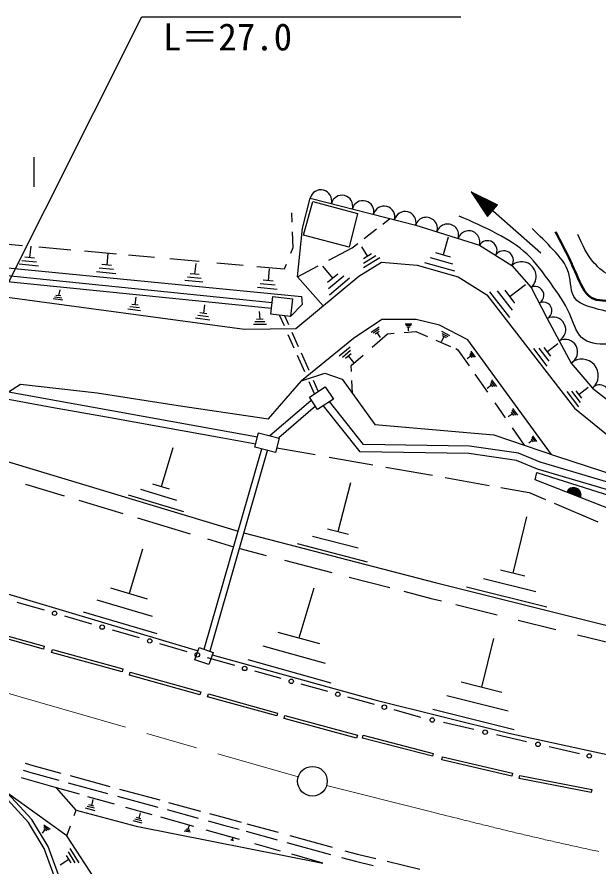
# Model space of a CAD drawing. Units: millimetres, scale not verified. Extents: x 40000 to 680000, y 20000 to 380000.
# Drawn here: x 252634 to 291932, y 259763 to 317165 of the extents above; entities that cross this region are included whole.
import ezdxf
from ezdxf.enums import TextEntityAlignment as Align

# ---------------------------------------------------------------- set-up
doc = ezdxf.new("R2010")
doc.units = ezdxf.units.MM
doc.header["$LTSCALE"] = 1000
doc.linetypes.add('CHAIN', pattern=[18.5, 12, -1.5, 3.5, -1.5])
for name, color, linetype, lineweight in [('M-BGD', 7, 'Continuous', 25), ('M-BMK', 2, 'CHAIN', 13), ('M-BMK-SRVR', 3, 'Continuous', 25), ('M-STR-STR3', 7, 'Continuous', 25), ('M-TTL-LINE', 7, 'Continuous', 50)]:
    doc.layers.add(name, color=color, linetype=linetype, lineweight=lineweight)
doc.styles.add('ＭＳ ゴシック', font='')
doc.styles.get('ＭＳ ゴシック').set_extended_font_data('MS Gothic')

msp = doc.modelspace()

# ---------------------------------------------------------------- linework, layer by layer
at = {"layer": 'M-BGD'}
for p, q in [((253764, 307678), (253764, 305678)), ((271945, 302879), (272472, 304924)), ((272472, 304924), (279600, 303096)), ((283349, 305344), (285143, 304461)), ((283349, 305344), (284461, 303682)), ((288073, 301206), (283349, 305344)), ((283378, 305301), (283396, 305321)), ((283407, 305258), (283442, 305298)), ((283435, 305215), (283488, 305276)), ((283464, 305172), (283535, 305253)), ((283493, 305129), (283581, 305230)), ((283522, 305086), (283628, 305207)), ((283551, 305043), (283674, 305184)), ((283579, 305000), (283721, 305161)), ((283608, 304957), (283767, 305138)), ((283637, 304914), (283813, 305115)), ((283666, 304871), (283860, 305093)), ((283694, 304828), (283906, 305070)), ((283723, 304785), (283953, 305047)), ((283752, 304742), (283999, 305024)), ((283781, 304699), (284046, 305001)), ((283810, 304656), (284092, 304978)), ((283838, 304613), (284139, 304955)), ((283867, 304570), (284185, 304933)), ((283896, 304527), (284231, 304910)), ((283925, 304484), (284278, 304887)), ((283954, 304441), (284324, 304864)), ((283982, 304398), (284371, 304841)), ((284011, 304355), (284417, 304818)), ((272006, 302422), (272640, 304685)), ((272640, 304685), (275672, 303885)), ((284040, 304312), (284464, 304795)), ((284069, 304269), (284510, 304772)), ((284097, 304226), (284556, 304750)), ((284126, 304183), (284603, 304727)), ((284155, 304139), (284649, 304704)), ((284184, 304096), (284696, 304681)), ((284213, 304053), (284742, 304658)), ((284241, 304010), (284789, 304635)), ((284270, 303967), (284835, 304612)), ((284299, 303924), (284882, 304589)), ((284328, 303881), (284928, 304567)), ((284356, 303838), (284974, 304544)), ((284385, 303795), (285021, 304521)), ((284414, 303752), (285067, 304498)), ((284443, 303709), (285114, 304475)), ((284461, 303682), (285143, 304461)), ((271245, 303285), (271217, 303931)), ((275672, 303885), (275099, 301592)), ((277368, 303158), (277862, 303542)), ((279600, 303096), (283907, 301732)), ((271317, 301580), (271272, 302646)), ((271604, 299594), (271945, 302879)), ((276108, 302179), (276958, 302840)), ((232345, 302130), (271867, 298278)), ((275099, 301592), (272006, 302422)), ((281802, 302285), (281462, 301075)), ((251530, 301857), (252999, 301724)), ((253562, 301675), (253492, 300895)), ((254116, 301624), (256271, 301430)), ((271162, 301204), (271317, 301580)), ((273719, 300713), (275295, 301547)), ((275295, 301547), (275695, 301858)), ((275942, 301635), (276352, 300975)), ((283907, 301732), (286108, 300369)), ((253812, 300865), (253162, 300925)), ((257196, 301346), (259367, 301151)), ((258782, 301175), (258712, 300395)), ((260173, 301078), (261940, 300919)), ((262966, 300827), (264946, 300648)), ((276622, 301145), (276082, 300805)), ((276902, 301015), (276082, 300505)), ((277172, 300885), (276082, 300195)), ((282102, 300455), (280592, 300885)), ((281962, 300925), (280952, 301215)), ((254082, 300315), (252782, 300445)), ((253952, 300595), (252972, 300685)), ((259032, 300355), (258382, 300425)), ((264722, 300505), (264652, 299775)), ((266142, 300541), (267931, 300380)), ((268846, 300297), (270717, 300129)), ((270717, 300129), (270853, 300458)), ((271604, 299594), (272999, 300332)), ((273302, 300315), (273992, 299495)), ((275766, 299649), (277282, 300597)), ((277282, 300597), (279692, 300381)), ((279692, 300381), (282481, 299595)), ((282242, 299975), (280222, 300545)), ((286108, 300369), (287409, 298881)), ((239806, 299851), (268032, 296055)), ((247724, 299724), (269857, 297473)), ((247764, 300122), (269897, 297871)), ((259312, 299805), (258002, 299935)), ((259172, 300085), (258192, 300185)), ((264952, 299745), (264342, 299805)), ((269692, 300145), (269622, 299345)), ((271492, 296096), (275766, 299649)), ((274332, 299775), (273642, 299205)), ((274732, 299645), (273702, 298785)), ((265212, 299225), (263992, 299345)), ((265082, 299485), (264172, 299575)), ((270092, 299025), (269092, 299125)), ((269952, 299305), (269282, 299375)), ((273344, 297636), (271604, 299594)), ((275132, 299515), (273762, 298365)), ((282481, 299595), (284404, 298377)), ((287022, 299065), (285982, 298265)), ((255532, 298725), (255442, 298325)), ((270232, 298735), (268892, 298865)), ((285962, 296855), (284612, 298585)), ((286142, 297345), (285132, 298645)), ((286312, 297825), (285642, 298695)), ((287409, 298881), (288494, 296774)), ((255732, 298015), (255072, 298105)), ((255672, 298165), (255172, 298225)), ((255602, 298305), (255272, 298345)), ((260682, 298215), (260612, 297705)), ((269809, 297074), (269941, 298266)), ((269941, 298266), (271275, 298119)), ((271275, 298119), (271143, 296926)), ((271867, 298278), (271917, 297727)), ((284404, 298377), (290335, 290713)), ((260992, 297305), (260142, 297415)), ((260912, 297495), (260272, 297575)), ((260822, 297675), (260402, 297735)), ((265322, 297705), (265242, 297125)), ((271917, 297727), (271143, 296926)), ((265672, 296675), (264712, 296805)), ((265582, 296885), (264862, 296985)), ((265482, 297095), (265002, 297155)), ((269012, 297255), (269062, 296725)), ((271143, 296926), (269809, 297074)), ((270719, 296282), (270396, 297009)), ((271018, 296347), (270741, 296971)), ((288494, 296774), (290105, 293768)), ((269502, 296375), (268622, 296365)), ((269392, 296555), (268732, 296545)), ((269282, 296725), (268832, 296715)), ((277313, 296710), (275388, 295426)), ((276582, 295865), (277122, 296225)), ((279623, 296710), (277313, 296710)), ((278882, 296415), (279342, 296415)), ((278942, 296325), (279292, 296325)), ((278992, 296225), (279232, 296225)), ((279112, 295945), (279112, 296225)), ((281206, 296325), (279623, 296710)), ((283132, 295341), (281206, 296325)), ((268032, 296055), (271492, 296096)), ((271392, 294768), (270985, 295684)), ((271678, 294863), (271250, 295826)), ((276651, 294838), (277685, 295742)), ((276722, 295805), (277132, 296075)), ((276862, 295735), (277132, 295915)), ((277212, 295505), (277002, 295825)), ((277685, 295742), (278156, 295784)), ((278830, 295843), (279619, 295912)), ((279619, 295912), (280404, 295572)), ((281352, 295915), (281892, 295635)), ((281372, 295775), (281772, 295565)), ((281382, 295625), (281652, 295485)), ((275388, 295426), (271879, 292560)), ((280973, 295325), (281963, 294896)), ((281352, 295235), (281522, 295555)), ((288788, 287583), (283132, 295341)), ((289222, 295065), (288522, 294525)), ((274422, 294245), (275172, 294865)), ((274642, 294175), (275202, 294635)), ((282306, 294747), (282437, 294690)), ((282437, 294690), (283212, 293576)), ((283332, 294565), (283622, 294165)), ((288502, 293565), (287592, 294745)), ((288622, 293895), (287942, 294785)), ((288742, 294225), (288292, 294815)), ((272100, 293174), (271614, 294268)), ((272386, 293269), (271869, 294433)), ((274862, 294105), (275232, 294405)), ((275412, 293805), (275052, 294255)), ((275240, 293604), (276050, 294312)), ((283082, 294075), (283322, 294245)), ((283242, 294345), (283392, 294145)), ((283292, 294455), (283512, 294155)), ((275258, 293196), (275240, 293604)), ((290105, 293768), (291562, 292063)), ((271879, 292560), (273462, 293073)), ((273462, 293073), (274618, 292688)), ((283598, 293022), (284453, 291794)), ((248545, 292461), (268904, 288788)), ((252062, 291826), (252883, 292346)), ((252883, 292346), (258060, 291747)), ((269655, 289993), (271879, 292560)), ((272760, 291689), (272401, 292496)), ((273014, 291856), (272692, 292580)), ((274618, 292688), (276842, 289608)), ((275322, 291713), (275284, 292587)), ((284442, 292075), (284722, 292285)), ((284632, 292395), (284802, 292165)), ((284682, 292515), (284942, 292175)), ((284732, 292635), (285072, 292185)), ((258060, 291747), (263536, 290891)), ((272419, 291464), (273481, 292164)), ((273481, 292164), (274031, 291329)), ((290632, 290815), (289842, 291835)), ((290742, 291105), (290152, 291865)), ((290842, 291385), (290452, 291895)), ((291262, 292115), (290652, 291645)), ((291562, 292063), (293483, 290576)), ((251110, 291490), (254979, 290792)), ((272501, 291224), (269746, 288855)), ((272969, 290629), (272419, 291464)), ((274031, 291329), (272969, 290629)), ((276080, 288256), (273774, 291160)), ((284958, 291068), (285660, 290059)), ((239091, 290980), (267594, 282402)), ((254979, 290792), (258689, 290123)), ((263536, 290891), (269655, 289993)), ((272827, 290844), (270335, 288702)), ((275836, 287759), (273355, 290883)), ((286052, 290455), (286212, 290225)), ((286102, 290575), (286352, 290235)), ((286152, 290695), (286482, 290245)), ((290335, 290713), (292745, 288763)), ((258689, 290123), (262435, 289447)), ((285862, 290145), (286132, 290345)), ((262435, 289447), (266568, 288701)), ((276842, 289608), (284886, 288923)), ((286128, 289388), (286943, 288216)), ((268722, 288087), (268973, 289055)), ((268973, 289055), (270372, 288692)), ((284886, 288923), (289121, 287468)), ((287462, 288755), (287672, 288455)), ((287502, 288855), (287782, 288465)), ((266568, 288701), (268778, 288302)), ((270372, 288692), (270121, 287724)), ((283240, 288144), (276080, 288256)), ((287252, 288375), (287482, 288545)), ((287412, 288645), (287552, 288445)), ((263182, 288025), (262392, 285405)), ((265306, 274415), (269187, 287966)), ((265691, 274305), (269572, 287856)), ((270121, 287724), (268722, 288087)), ((270204, 288042), (272808, 287581)), ((283200, 287645), (275836, 287759)), ((286421, 287180), (283200, 287645)), ((286555, 287666), (283240, 288144)), ((288012, 287061), (286555, 287666)), ((273748, 287415), (276709, 286890)), ((287845, 286589), (286421, 287180)), ((303617, 282436), (288012, 287061)), ((289121, 287468), (303729, 282737)), ((277590, 286734), (280739, 286177)), ((303475, 281956), (287845, 286589)), ((281585, 286027), (284572, 285498)), ((287670, 285862), (287785, 286361)), ((303348, 279760), (287670, 285862)), ((287785, 286361), (303654, 281322)), ((253207, 285583), (255815, 284798)), ((262952, 285235), (261832, 285575)), ((275202, 285675), (274342, 282365)), ((285351, 285360), (287269, 285020)), ((263922, 283715), (260182, 284845)), ((263442, 284475), (261012, 285215)), ((287269, 285020), (288371, 284551)), ((256818, 284496), (259791, 283601)), ((288973, 284295), (291911, 283044)), ((235008, 283230), (264880, 274315)), ((260777, 283305), (264359, 282227)), ((287102, 283365), (286162, 279565)), ((275052, 282175), (273632, 282545)), ((265513, 281879), (267277, 281349)), ((267977, 282288), (280918, 278926)), ((275702, 281245), (272622, 282045)), ((276342, 280315), (271602, 281545)), ((261122, 281175), (260232, 278185)), ((267701, 281223), (269483, 280760)), ((270723, 280438), (273918, 279608)), ((286972, 279355), (285342, 279765)), ((275109, 279299), (277852, 278586)), ((287722, 278305), (284192, 279185)), ((261472, 277815), (258982, 278555)), ((272712, 278545), (271702, 275165)), ((280918, 278926), (294608, 275518)), ((288462, 277255), (283032, 278605)), ((278810, 278337), (280647, 277860)), ((280647, 277860), (281349, 277685)), ((254486, 277053), (252647, 277588)), ((261802, 276635), (258062, 277745)), ((282316, 277444), (285112, 276748)), ((262122, 275455), (257142, 276935)), ((257705, 276117), (255866, 276651)), ((286532, 276395), (289076, 275762)), ((254420, 274426), (249677, 275758)), ((249731, 275950), (254474, 274618)), ((260924, 275181), (259085, 275715)), ((273112, 274775), (270292, 275555)), ((284872, 275155), (284052, 271855)), ((290543, 275396), (293040, 274775)), ((254474, 274618), (254420, 274426)), ((254974, 274198), (255026, 274391)), ((255026, 274391), (259802, 273091)), ((264143, 274245), (262303, 274779)), ((264669, 273708), (264956, 274537)), ((264956, 274537), (265901, 274209)), ((273502, 273455), (269282, 274625)), ((259749, 272898), (254974, 274198)), ((267362, 273309), (265522, 273843)), ((265901, 274209), (265614, 273381)), ((265846, 274050), (276843, 270992)), ((265614, 273381), (264669, 273708)), ((273892, 272125), (268262, 273695)), ((259802, 273091), (259749, 272898)), ((260235, 272671), (260289, 272864)), ((265011, 271339), (260235, 272671)), ((260289, 272864), (265064, 271532)), ((270510, 272435), (268711, 272934)), ((285432, 271505), (282672, 272195)), ((265064, 271532), (265011, 271339)), ((273659, 271561), (271859, 272060)), ((265531, 271209), (265584, 271402)), ((270209, 269910), (265531, 271209)), ((265584, 271402), (270262, 270103)), ((276807, 270687), (275008, 271187)), ((276843, 270992), (285905, 268745)), ((285852, 270235), (281712, 271265)), ((270262, 270103), (270209, 269910)), ((270697, 269747), (270750, 269940)), ((270750, 269940), (275655, 268608)), ((279956, 269814), (278156, 270313)), ((286262, 268965), (280752, 270335)), ((275603, 268415), (270697, 269747)), ((283531, 268990), (281488, 269461)), ((285905, 268745), (296202, 266498)), ((275655, 268608), (275603, 268415)), ((275994, 268415), (276045, 268608)), ((280737, 267180), (275994, 268415)), ((276045, 268608), (280788, 267374)), ((287106, 268166), (285063, 268637)), ((290682, 267343), (288639, 267814)), ((280788, 267374), (280737, 267180)), ((281360, 266952), (281405, 267146)), ((286103, 265847), (281360, 266952)), ((281405, 267146), (286148, 266042)), ((253180, 266721), (253716, 266558)), ((253716, 266558), (255602, 266046)), ((253058, 266235), (253578, 266077)), ((253578, 266077), (255476, 265562)), ((256242, 265872), (258919, 265145)), ((286148, 266042), (286103, 265847)), ((286597, 265683), (286635, 265879)), ((286635, 265879), (291508, 264937)), ((255302, 265050), (252932, 265731)), ((256107, 265390), (258747, 264674)), ((291470, 264741), (286597, 265683)), ((253646, 262898), (252001, 264688)), ((255998, 261801), (252001, 264688)), ((256639, 263539), (255302, 265050)), ((256854, 264612), (255302, 265050)), ((259568, 264969), (262292, 264229)), ((291508, 264937), (291470, 264741)), ((253405, 262716), (251986, 264261)), ((259240, 263939), (257431, 264450)), ((257772, 264265), (257672, 263865)), ((259432, 264488), (262159, 263747)), ((262893, 264066), (265050, 263480)), ((256508, 263183), (256639, 263539)), ((256639, 263539), (260692, 262463)), ((257932, 263505), (257262, 263685)), ((257882, 263665), (257382, 263795)), ((257832, 263815), (257502, 263905)), ((261770, 263226), (260003, 263724)), ((262798, 263573), (264896, 263004)), ((261072, 262815), (260602, 262935)), ((261022, 262955), (260712, 263035)), ((260962, 263365), (260872, 262995)), ((264585, 262432), (262366, 263058)), ((265665, 263313), (266835, 262995)), ((266835, 262995), (267804, 262728)), ((254480, 260952), (253405, 262716)), ((254752, 261083), (253646, 262898)), ((254452, 262425), (254762, 262205)), ((254462, 262545), (254872, 262245)), ((255998, 261801), (256247, 262476)), ((261112, 262665), (260492, 262825)), ((260692, 262463), (273326, 259966)), ((264272, 262495), (264192, 262245)), ((265567, 262821), (266703, 262513)), ((266703, 262513), (267660, 262249)), ((268181, 262624), (270296, 262041)), ((254372, 261985), (254552, 262235)), ((254442, 262305), (254652, 262155)), ((257905, 258888), (255998, 261801)), ((264362, 262045), (263952, 262125)), ((264332, 262135), (264022, 262195)), ((264292, 262225), (264092, 262265)), ((267679, 261559), (265421, 262196)), ((268131, 262119), (270221, 261543)), ((271091, 261822), (273954, 261033)), ((267272, 261465), (267102, 261505)), ((267262, 261505), (267132, 261535)), ((267242, 261545), (267162, 261565)), ((267222, 261655), (267202, 261555)), ((270451, 260777), (268721, 261265)), ((270878, 261362), (273845, 260544)), ((255590, 257901), (254480, 260952)), ((255886, 257964), (254752, 261083)), ((256092, 260715), (256552, 259985)), ((256202, 260955), (256822, 259985)), ((274804, 260799), (275654, 260564)), ((255552, 259845), (256132, 260225)), ((255972, 260465), (256282, 259975)), ((273326, 259966), (271227, 260559)), ((274579, 260342), (275529, 260080)), ((275529, 260080), (276720, 259795)), ((275654, 260564), (276906, 260265)), ((277676, 260081), (279882, 259553))]:
    msp.add_line(p, q, dxfattribs=at)
for centre in [(255176, 276852), (258395, 275916), (261614, 274980), (264832, 274044), (268036, 273121), (271185, 272248), (274333, 271374), (277482, 270500), (280722, 269637), (284297, 268814), (287873, 267990), (291340, 267205)]:
    msp.add_circle(centre, 150, dxfattribs=at)
for centre, radius, start, end in [((273185, 304741), 736, 345.61261, 165.61261), ((274610, 304376), 736, 345.61261, 165.61261), ((276036, 304010), 736, 345.61261, 165.61261), ((277461, 303644), 736, 345.61261, 165.61261), ((278887, 303279), 736, 345.61261, 165.61261), ((280318, 302869), 753, 342.43499, 162.43499), ((281754, 302414), 753, 342.43499, 162.43499), ((283189, 301960), 753, 342.43499, 162.43499), ((284457, 301391), 647, 328.21275, 148.21275), ((285558, 300710), 647, 328.21275, 148.21275), ((286758, 299625), 988, 311.18593, 131.18593), ((287680, 298354), 592, 297.23515, 117.23515), ((288223, 297301), 592, 297.23515, 117.23515), ((288897, 296022), 853, 298.19498, 118.19498), ((289703, 294519), 853, 298.19498, 118.19498), ((290834, 292916), 1121, 310.51539, 130.51539), ((292042, 291691), 608, 322.25319, 142.25319), ((290283, 284845), 500, 338.73523, 158.73523), ((290283, 284845), 500, 338.73523, 158.73523), ((290283, 284845), 450, 338.73523, 158.73523), ((290283, 284845), 400, 338.73523, 158.73523), ((290283, 284845), 350, 338.73523, 158.73523), ((290283, 284845), 300, 338.73523, 158.73523), ((290283, 284845), 250, 338.73523, 158.73523), ((290283, 284845), 200, 338.73523, 158.73523), ((290283, 284845), 150, 338.73523, 158.73523), ((290283, 284845), 100, 338.73523, 158.73523), ((290283, 284845), 50, 338.73523, 158.73523)]:
    msp.add_arc(centre, radius, start, end, dxfattribs=at)
for points, knots in [([(322591, 282556), (321925, 282524), (321260, 282492), (320612, 282369), (320029, 282259), (319461, 282075), (318889, 281889), (318264, 281685), (317635, 281479), (317001, 281375), (316131, 281233), (315251, 281283), (314317, 281326), (313742, 281352), (313147, 281376), (312694, 281641), (312234, 281909), (311920, 282425), (311584, 282899), (310969, 283767), (310281, 284493), (309629, 285268), (309137, 285854), (308666, 286468), (308172, 287074), (307515, 287879), (306817, 288670), (305952, 289211), (305505, 289491), (305013, 289704), (304544, 289956), (302744, 290926), (301278, 292480), (299431, 293307), (298616, 293672), (297726, 293895), (296897, 294238), (296202, 294526), (295549, 294898), (294772, 295021), (293406, 295237), (291654, 294682), (290821, 295506), (290445, 295878), (290257, 296533), (290001, 297108), (289660, 297879), (289199, 298508), (288734, 299158), (288244, 299845), (287749, 300557), (287132, 301134), (286531, 301694), (285815, 302127), (285082, 302513), (284251, 302951), (283399, 303328), (282547, 303706)], [0, 0, 0, 0, 1, 1, 1, 2, 2, 2, 3, 3, 3, 4, 4, 4, 5, 5, 5, 6, 6, 6, 7, 7, 7, 8, 8, 8, 9, 9, 9, 10, 10, 10, 11, 11, 11, 12, 12, 12, 13, 13, 13, 14, 14, 14, 15, 15, 15, 16, 16, 16, 17, 17, 17, 18, 18, 18, 19, 19, 19, 19]), ([(325480, 286374), (325173, 285900), (324866, 285426), (324424, 285174), (323952, 284905), (323326, 284889), (322790, 284681), (322140, 284429), (321622, 283894), (321012, 283618), (320063, 283187), (318892, 283382), (317806, 283258), (316882, 283152), (316019, 282816), (315098, 282801), (314573, 282793), (314029, 282889), (313565, 283127), (313154, 283339), (312805, 283662), (312489, 284008), (311781, 284782), (311235, 285667), (310564, 286455), (310012, 287103), (309376, 287685), (308705, 288216), (307854, 288890), (306947, 289484), (306062, 290108), (304961, 290885), (303893, 291710), (302866, 292587), (302048, 293285), (301257, 294017), (300386, 294642), (299809, 295058), (299196, 295427), (298560, 295751), (297871, 296103), (297154, 296403), (296407, 296600), (295436, 296855), (294414, 296936), (293438, 297089), (292776, 297193), (292135, 297330), (291448, 297546), (291051, 297670), (290638, 297821), (290404, 298100), (290052, 298522), (290111, 299236), (289948, 299829), (289773, 300463), (289345, 300958), (288904, 301428), (288435, 301926), (287952, 302395), (287469, 302863)], [0, 0, 0, 0, 1, 1, 1, 2, 2, 2, 3, 3, 3, 4, 4, 4, 5, 5, 5, 6, 6, 6, 7, 7, 7, 8, 8, 8, 9, 9, 9, 10, 10, 10, 11, 11, 11, 12, 12, 12, 13, 13, 13, 14, 14, 14, 15, 15, 15, 16, 16, 16, 17, 17, 17, 18, 18, 18, 19, 19, 19, 20, 20, 20, 20]), ([(323463, 285786), (322837, 285479), (322211, 285172), (321559, 284945), (320993, 284748), (320407, 284612), (319812, 284485), (318776, 284265), (317710, 284075), (316685, 284164), (315721, 284247), (314794, 284578), (313834, 284945), (313159, 285204), (312467, 285482), (312041, 286003), (311675, 286451), (311505, 287080), (311167, 287566), (310762, 288151), (310114, 288530), (309512, 288945), (308714, 289497), (307998, 290114), (307213, 290647), (305796, 291609), (304154, 292296), (302845, 293405), (301733, 294347), (300861, 295593), (299397, 296118), (298573, 296414), (297561, 296481), (297144, 297130), (296868, 297558), (296852, 298239), (296546, 298647), (296196, 299113), (295469, 299222), (294799, 299291), (294075, 299365), (293420, 299391), (292822, 299659), (292392, 299850), (291992, 300166), (291672, 300532), (291179, 301096), (290874, 301780), (290569, 302463)], [0, 0, 0, 0, 1, 1, 1, 2, 2, 2, 3, 3, 3, 4, 4, 4, 5, 5, 5, 6, 6, 6, 7, 7, 7, 8, 8, 8, 9, 9, 9, 10, 10, 10, 11, 11, 11, 12, 12, 12, 13, 13, 13, 14, 14, 14, 15, 15, 15, 16, 16, 16, 16])]:
    msp.add_open_spline(points, degree=3, knots=knots, dxfattribs=at)
at = {"layer": 'M-BMK'}
for p, q in [((248446, 272465), (271662, 265785)), ((273576, 265206), (280303, 263512))]:
    msp.add_line(p, q, dxfattribs=at)
msp.add_open_spline([(280303, 263512), (282784, 262889), (285266, 262267), (287757, 261686), (290358, 261079), (292970, 260516), (295592, 260007), (298624, 259417), (301670, 258898), (304722, 258416), (308396, 257836), (312079, 257310), (315767, 256826), (318610, 256453), (321457, 256106), (324308, 255795), (326613, 255544), (328920, 255317), (331230, 255118), (335259, 254770), (339295, 254506), (343335, 254322), (347387, 254139), (351443, 254036), (355499, 254028), (360520, 254017), (365539, 254151), (370559, 254284)], degree=3, knots=[0, 0, 0, 0, 1, 1, 1, 2, 2, 2, 3, 3, 3, 4, 4, 4, 5, 5, 5, 6, 6, 6, 7, 7, 7, 8, 8, 8, 9, 9, 9, 9], dxfattribs=at)
at = {"layer": 'M-BMK-SRVR'}
msp.add_circle((272618, 265496), 1000, dxfattribs=at)
at = {"layer": 'M-STR-STR3'}
for p, q in [((248348, 291843), (261090, 317165)), ((261090, 317165), (282650, 317165))]:
    msp.add_line(p, q, dxfattribs=at)
at = {"layer": 'M-TTL-LINE'}
msp.add_open_spline([(297558, 296348), (296851, 296777), (296145, 297206), (295396, 297498), (294680, 297776), (293924, 297929), (293098, 297957), (292524, 297977), (291917, 297938), (291488, 298187), (290997, 298473), (290741, 299136), (290477, 299751), (290018, 300815), (289535, 301731), (289051, 302647)], degree=3, knots=[0, 0, 0, 0, 1, 1, 1, 2, 2, 2, 3, 3, 3, 4, 4, 4, 5, 5, 5, 5], dxfattribs=at)

# ---------------------------------------------------------------- texts
at = {"layer": 'M-STR-STR3', "style": 'ＭＳ ゴシック'}
msp.add_text('L＝27.0', height=1833, dxfattribs=at).set_placement((262509, 314354), align=Align.BOTTOM_LEFT)

doc.saveas('drawing.dxf')
